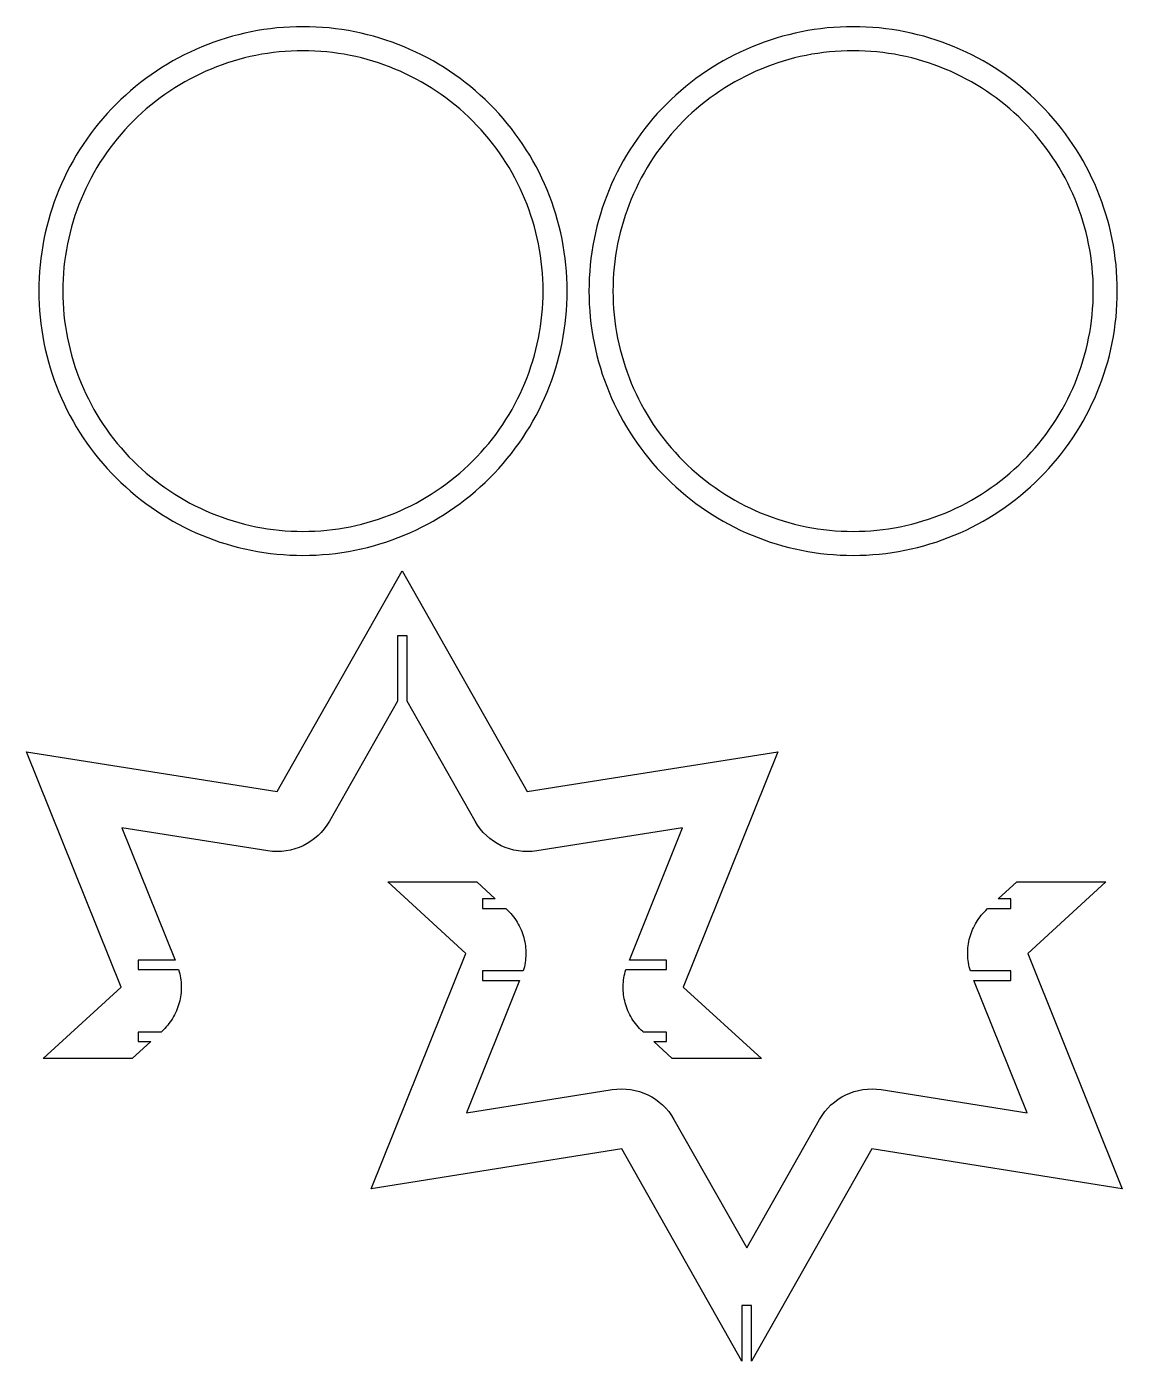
# Model space of a CAD drawing. Extents: x 9 to 351, y 12 to 429.
import ezdxf

# ---------------------------------------------------------------- set-up
doc = ezdxf.new("R2010")
doc.units = 0
doc.layers.add('LAYER_1', color=18, linetype='CONTINUOUS')

msp = doc.modelspace()

# ---------------------------------------------------------------- linework, layer by layer
at = {"layer": 'LAYER_1'}
for points in [[(94.99, 428.66, 0.414214), (12.49, 346.16, 0.414214), (94.99, 263.66, 0.414214), (177.49, 346.16, 0.414214)], [(266.8, 428.66, 0.414214), (184.3, 346.16, 0.414214), (266.8, 263.66, 0.414214), (349.3, 346.16, 0.414214)], [(94.99, 421.16, 0.414214), (19.99, 346.16, 0.414214), (94.99, 271.16, 0.414214), (169.99, 346.16, 0.414214)], [(266.8, 421.16, 0.414214), (191.8, 346.16, 0.414214), (266.8, 271.16, 0.414214), (341.8, 346.16, 0.414214)], [(124.48, 218.19), (103.24, 180.71, -0.312879), (83.99, 171.44), (38.44, 178.68), (55.03, 137.38), (43.48, 137.38), (43.48, 134.38), (56.16, 134.39), (56.34, 133.74), (56.51, 133.09), (56.65, 132.44), (56.76, 131.78), (56.85, 131.13), (56.92, 130.47), (56.96, 129.81), (56.98, 129.15), (56.98, 128.5), (56.95, 127.84), (56.91, 127.19), (56.84, 126.54), (56.74, 125.89), (56.63, 125.25), (56.49, 124.61), (56.33, 123.98), (56.15, 123.35), (55.94, 122.73), (55.72, 122.12), (55.47, 121.51), (55.2, 120.91), (54.91, 120.32), (54.6, 119.74), (54.27, 119.17), (53.92, 118.62), (53.54, 118.07), (53.15, 117.53), (52.74, 117.01), (52.3, 116.5), (51.85, 116), (51.37, 115.52), (50.88, 115.05), (50.73, 114.91), (43.48, 114.91), (43.48, 111.91), (47.45, 111.91), (41.64, 106.61), (13.83, 106.61), (38.24, 128.89), (8.7, 202.39), (86.93, 189.95), (125.98, 258.87), (165.03, 189.95), (243.25, 202.39), (213.72, 128.89), (238.13, 106.61), (210.32, 106.61), (204.51, 111.91), (208.48, 111.91), (208.48, 114.91), (201.22, 114.91), (201.08, 115.05), (200.59, 115.51), (200.11, 116), (199.66, 116.49), (199.22, 117), (198.81, 117.53), (198.42, 118.06), (198.04, 118.61), (197.69, 119.17), (197.36, 119.74), (197.05, 120.32), (196.76, 120.91), (196.49, 121.5), (196.24, 122.11), (196.02, 122.72), (195.81, 123.34), (195.63, 123.97), (195.47, 124.6), (195.33, 125.24), (195.22, 125.88), (195.12, 126.53), (195.05, 127.18), (195, 127.83), (194.98, 128.49), (194.97, 129.14), (194.99, 129.8), (195.04, 130.46), (195.1, 131.12), (195.19, 131.78), (195.31, 132.43), (195.45, 133.09), (195.61, 133.74), (195.79, 134.39), (208.48, 134.38), (208.48, 137.38), (196.93, 137.38), (213.52, 178.68), (167.97, 171.44, -0.312879), (148.72, 180.71), (127.48, 218.19), (127.48, 238.52), (124.48, 238.52)], [(304.54, 130.97), (316.09, 130.97), (316.09, 133.97), (303.41, 133.97), (303.22, 134.62), (303.06, 135.27), (302.92, 135.92), (302.81, 136.58), (302.72, 137.23), (302.65, 137.89), (302.6, 138.55), (302.58, 139.21), (302.59, 139.86), (302.61, 140.52), (302.66, 141.17), (302.73, 141.82), (302.82, 142.47), (302.94, 143.11), (303.08, 143.75), (303.24, 144.38), (303.42, 145.01), (303.63, 145.63), (303.85, 146.24), (304.1, 146.85), (304.37, 147.45), (304.66, 148.04), (304.97, 148.62), (305.3, 149.18), (305.65, 149.74), (306.02, 150.29), (306.42, 150.83), (306.83, 151.35), (307.27, 151.86), (307.72, 152.36), (308.2, 152.84), (308.69, 153.31), (308.83, 153.44), (316.09, 153.44), (316.09, 156.44), (312.12, 156.44), (317.93, 161.74), (345.74, 161.74), (321.33, 139.46), (350.86, 65.96), (272.64, 78.4), (235.09, 12.14), (235.09, 29.54), (232.09, 29.54), (232.09, 12.14), (194.54, 78.4), (116.31, 65.96), (145.84, 139.46), (121.44, 161.74), (149.25, 161.74), (155.06, 156.44), (151.09, 156.44), (151.09, 153.44), (158.34, 153.44), (158.49, 153.31), (158.98, 152.84), (159.46, 152.36), (159.91, 151.86), (160.35, 151.35), (160.76, 150.82), (161.15, 150.29), (161.53, 149.74), (161.88, 149.18), (162.21, 148.61), (162.52, 148.03), (162.81, 147.44), (163.08, 146.84), (163.33, 146.24), (163.55, 145.62), (163.76, 145), (163.94, 144.37), (164.1, 143.74), (164.24, 143.1), (164.35, 142.46), (164.45, 141.81), (164.52, 141.16), (164.56, 140.51), (164.59, 139.86), (164.59, 139.2), (164.57, 138.54), (164.53, 137.89), (164.46, 137.23), (164.37, 136.57), (164.25, 135.92), (164.12, 135.27), (163.95, 134.62), (163.77, 133.97), (151.09, 133.97), (151.09, 130.97), (162.64, 130.97), (146.05, 89.68), (191.59, 96.92, -0.312879), (210.85, 87.65), (233.59, 47.52), (256.32, 87.65, -0.312879), (275.58, 96.92), (321.13, 89.68)]]:
    msp.add_lwpolyline(points, format="xyb", close=True, dxfattribs=at)

doc.saveas('drawing.dxf')
